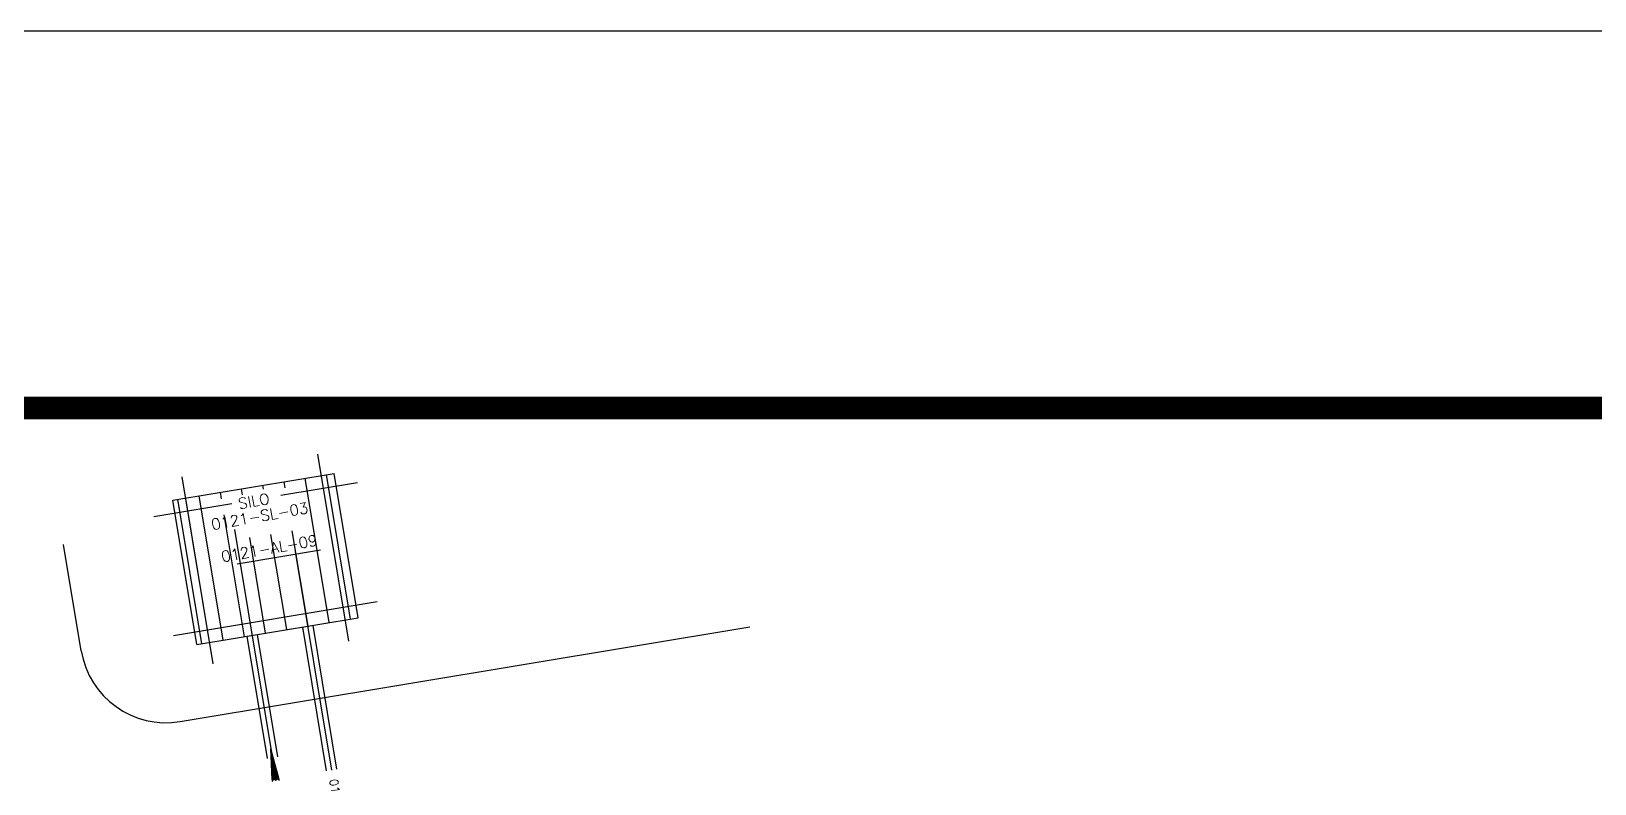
# Model space of a CAD drawing. Header units: millimetres. Extents: x -16232 to 52632, y -3739 to 20678.
# Drawn here: x 20674 to 21921, y 17221 to 17820 of the extents above; entities that cross this region are included whole.
import ezdxf
from ezdxf.enums import TextEntityAlignment as Align

# ---------------------------------------------------------------- set-up
doc = ezdxf.new("R2010")
doc.units = ezdxf.units.MM
doc.header["$LTSCALE"] = 300
doc.header["$MEASUREMENT"] = 0
doc.layers.add('CINZA-8', color=8, linetype='Continuous')
doc.layers.add('EM-PJ-TEXTO', color=7, linetype='Continuous')
doc.styles.add('ROMANT', font='ROMANT', dxfattribs={"height": 0.2})

# ---------------------------------------------------------------- blocks, each defined once
blk = doc.blocks.new('FORMATO_A1')
blk.add_line((841, 594), (0, 594))
at = {"const_width": 0.6}
blk.add_lwpolyline([(831, 584), (25, 584), (25, 10), (831, 10)], close=True, dxfattribs=at)

msp = doc.modelspace()

# ---------------------------------------------------------------- linework, layer by layer
at = {"layer": 'CINZA-8'}
for p, q in [((20927.635, 17334.287), (20902.921, 17483.158)), ((20787.31, 17446.582), (20915.88, 17467.925)), ((20819.365, 17316.314), (20794.652, 17465.184)), ((20911.945, 17349.066), (20892.848, 17464.102)), ((20928.862, 17351.874), (20909.765, 17466.91)), ((20934.976, 17352.889), (20915.88, 17467.925)), ((20826.056, 17447.594), (20825.18, 17452.869)), ((20842.911, 17450.774), (20842.097, 17455.677)), ((20859.542, 17455.303), (20859.014, 17458.485)), ((20873.484, 17450.457), (20934.482, 17460.583)), ((20876.759, 17456.306), (20875.931, 17461.294)), ((20772.078, 17433.624), (20834.266, 17443.947)), ((20806.407, 17331.546), (20787.31, 17446.582)), ((20810.442, 17332.216), (20791.346, 17447.252)), ((20816.472, 17333.742), (20797.785, 17446.312)), ((20827.359, 17335.024), (20808.263, 17450.061)), ((20844.276, 17337.833), (20828.163, 17434.899)), ((20836.369, 17423.313), (20868.777, 17228.093)), ((20861.194, 17340.641), (20848.563, 17416.727)), ((20878.111, 17343.449), (20865.522, 17419.285)), ((20895.028, 17346.258), (20882.429, 17422.153)), ((20714.225, 17326.674), (20700.166, 17411.365)), ((20838.524, 17395.981), (20905.018, 17407.019)), ((20884.782, 17405.616), (20913.69, 17231.477)), ((20787.805, 17338.888), (20950.209, 17365.848)), ((20806.407, 17331.546), (20934.976, 17352.889)), ((20793.126, 17270.238), (21247.229, 17345.622)), ((20846.263, 17338.163), (20862.404, 17240.933)), ((20854.519, 17339.533), (20870.672, 17242.228)), ((20890.518, 17345.509), (20909.525, 17231.011)), ((20898.774, 17346.88), (20917.81, 17232.209)), ((20871.879, 17224.944), (20865.403, 17248.418)), ((20866.492, 17224.091), (20865.403, 17248.418)), ((20865.42, 17248.309), (20865.407, 17248.318)), ((20865.41, 17248.249), (20865.426, 17248.271)), ((20865.42, 17248.309), (20865.429, 17248.322)), ((20865.448, 17248.255), (20865.426, 17248.271)), ((20865.556, 17247.447), (20865.442, 17247.53)), ((20865.454, 17247.261), (20865.562, 17247.409)), ((20865.693, 17246.585), (20865.478, 17246.741)), ((20865.499, 17246.272), (20865.699, 17246.547)), ((20865.829, 17245.723), (20865.513, 17245.953)), ((20865.543, 17245.283), (20865.835, 17245.685)), ((20865.966, 17244.861), (20865.548, 17245.164)), ((20865.556, 17247.447), (20865.639, 17247.561)), ((20865.711, 17247.301), (20865.563, 17247.409)), ((20866.102, 17243.999), (20865.584, 17244.376)), ((20865.587, 17244.295), (20865.972, 17244.823)), ((20866.238, 17243.137), (20865.619, 17243.587)), ((20865.631, 17243.306), (20866.108, 17243.961)), ((20866.375, 17242.276), (20865.654, 17242.799)), ((20865.676, 17242.317), (20866.244, 17243.099)), ((20866.511, 17241.414), (20865.689, 17242.01)), ((20865.693, 17246.585), (20865.849, 17246.8)), ((20865.974, 17246.347), (20865.699, 17246.547)), ((20865.72, 17241.329), (20866.381, 17242.237)), ((20866.648, 17240.552), (20865.725, 17241.222)), ((20866.784, 17239.69), (20865.76, 17240.434)), ((20865.764, 17240.34), (20866.517, 17241.376)), ((20866.92, 17238.828), (20865.795, 17239.645)), ((20865.809, 17239.351), (20866.654, 17240.514)), ((20865.829, 17245.723), (20866.059, 17246.039)), ((20867.057, 17237.966), (20865.831, 17238.857)), ((20866.237, 17245.393), (20865.835, 17245.685)), ((20865.853, 17238.363), (20866.79, 17239.652)), ((20865.897, 17237.374), (20866.926, 17238.79)), ((20865.966, 17244.861), (20866.269, 17245.278)), ((20866.501, 17244.439), (20865.972, 17244.823)), ((20866.102, 17243.999), (20866.479, 17244.518)), ((20866.764, 17243.485), (20866.108, 17243.961)), ((20866.239, 17243.137), (20866.689, 17243.757)), ((20867.027, 17242.531), (20866.245, 17243.099)), ((20866.375, 17242.276), (20866.899, 17242.996)), ((20867.29, 17241.577), (20866.381, 17242.238)), ((20866.511, 17241.414), (20867.109, 17242.235)), ((20867.553, 17240.623), (20866.517, 17241.376)), ((20866.648, 17240.552), (20867.319, 17241.474)), ((20867.817, 17239.669), (20866.654, 17240.514)), ((20866.784, 17239.69), (20867.528, 17240.713)), ((20868.08, 17238.715), (20866.79, 17239.652)), ((20866.921, 17238.828), (20867.738, 17239.953)), ((20868.343, 17237.761), (20866.927, 17238.79)), ((20867.057, 17237.966), (20867.948, 17239.192)), ((20867.193, 17237.104), (20868.158, 17238.431)), ((20867.193, 17237.104), (20865.866, 17238.068)), ((20867.33, 17236.242), (20865.901, 17237.28)), ((20867.466, 17235.38), (20865.937, 17236.491)), ((20865.941, 17236.385), (20867.063, 17237.928)), ((20867.603, 17234.518), (20865.972, 17235.703)), ((20865.986, 17235.397), (20867.199, 17237.066)), ((20867.739, 17233.656), (20866.007, 17234.914)), ((20866.03, 17234.408), (20867.336, 17236.204)), ((20867.875, 17232.795), (20866.042, 17234.126)), ((20866.074, 17233.419), (20867.472, 17235.342)), ((20868.012, 17231.933), (20866.078, 17233.337)), ((20868.148, 17231.071), (20866.113, 17232.549)), ((20866.118, 17232.431), (20867.609, 17234.48)), ((20868.285, 17230.209), (20866.148, 17231.76)), ((20866.163, 17231.442), (20867.745, 17233.618)), ((20868.421, 17229.347), (20866.184, 17230.972)), ((20866.207, 17230.454), (20867.881, 17232.756)), ((20868.557, 17228.485), (20866.219, 17230.183)), ((20866.251, 17229.465), (20868.018, 17231.895)), ((20868.694, 17227.623), (20866.254, 17229.395)), ((20868.83, 17226.761), (20866.29, 17228.606)), ((20866.295, 17228.476), (20868.154, 17231.033)), ((20868.967, 17225.899), (20866.325, 17227.818)), ((20866.34, 17227.488), (20868.291, 17230.171)), ((20869.103, 17225.037), (20866.36, 17227.03)), ((20866.384, 17226.499), (20868.427, 17229.309)), ((20869.24, 17224.175), (20866.396, 17226.241)), ((20866.428, 17225.51), (20868.563, 17228.447)), ((20866.473, 17224.522), (20868.7, 17227.585)), ((20866.497, 17223.506), (20868.836, 17226.723)), ((20866.506, 17222.469), (20868.973, 17225.861)), ((20868.606, 17236.807), (20867.063, 17237.928)), ((20868.869, 17235.853), (20867.2, 17237.066)), ((20867.33, 17236.242), (20868.368, 17237.67)), ((20869.133, 17234.899), (20867.336, 17236.204)), ((20867.466, 17235.38), (20868.578, 17236.909)), ((20869.396, 17233.945), (20867.472, 17235.342)), ((20867.603, 17234.518), (20868.788, 17236.148)), ((20869.659, 17232.991), (20867.609, 17234.48)), ((20867.739, 17233.656), (20868.998, 17235.388)), ((20869.922, 17232.037), (20867.745, 17233.618)), ((20867.876, 17232.795), (20869.208, 17234.627)), ((20870.185, 17231.083), (20867.882, 17232.757)), ((20868.012, 17231.933), (20869.418, 17233.866)), ((20870.449, 17230.129), (20868.018, 17231.895)), ((20868.148, 17231.071), (20869.628, 17233.105)), ((20870.712, 17229.175), (20868.154, 17231.033)), ((20868.285, 17230.209), (20869.837, 17232.344)), ((20870.975, 17228.221), (20868.291, 17230.171)), ((20868.421, 17229.347), (20870.047, 17231.583)), ((20871.238, 17227.267), (20868.427, 17229.309)), ((20868.558, 17228.485), (20870.257, 17230.823)), ((20871.501, 17226.313), (20868.564, 17228.447)), ((20868.694, 17227.623), (20870.467, 17230.062)), ((20871.765, 17225.359), (20868.7, 17227.585)), ((20868.83, 17226.761), (20870.677, 17229.301)), ((20872.055, 17224.385), (20868.837, 17226.723)), ((20868.967, 17225.899), (20870.887, 17228.54)), ((20872.367, 17223.396), (20868.973, 17225.861)), ((20869.103, 17225.037), (20871.097, 17227.779)), ((20869.24, 17224.175), (20871.307, 17227.018)), ((20869.376, 17223.314), (20871.517, 17226.258)), ((20869.376, 17223.314), (20866.431, 17225.453))]:
    msp.add_line(p, q, dxfattribs=at)
for centre, radius in [((20781.893, 17337.907), 68.594), ((20822.494, 17344.647), 212.642)]:
    msp.add_arc(centre, radius, 189.425385, 279.425384, dxfattribs=at)
at = {"layer": 'EM-PJ-TEXTO', "const_width": 10.5, "flags": 128}
msp.add_lwpolyline([(19679.998, 17520.042), (24930, 17520)], dxfattribs=at)

# ---------------------------------------------------------------- block references
at = {"xscale": 30, "yscale": 30, "zscale": 30}
msp.add_blockref('FORMATO_A1', (0, 0), dxfattribs=at)

# ---------------------------------------------------------------- texts
at = {"layer": 'CINZA-8', "style": 'ROMANT', "width": 1.000511}
for s, height, rotation, p in [('SILO', 8.7389, 10.040898, (20851.829, 17445.826)), ('0121-SL-03', 8.7389, 10.040898, (20856.544, 17433.869)), ('0121-AL-09', 8.7389, 10.040898, (20864.16, 17408.143)), ('0121-TR-09', 6.7222, 278.977126, (20920.055, 17194.769))]:
    msp.add_text(s, height=height, rotation=rotation, dxfattribs=at).set_placement(p, align=Align.MIDDLE)

doc.saveas('drawing.dxf')
